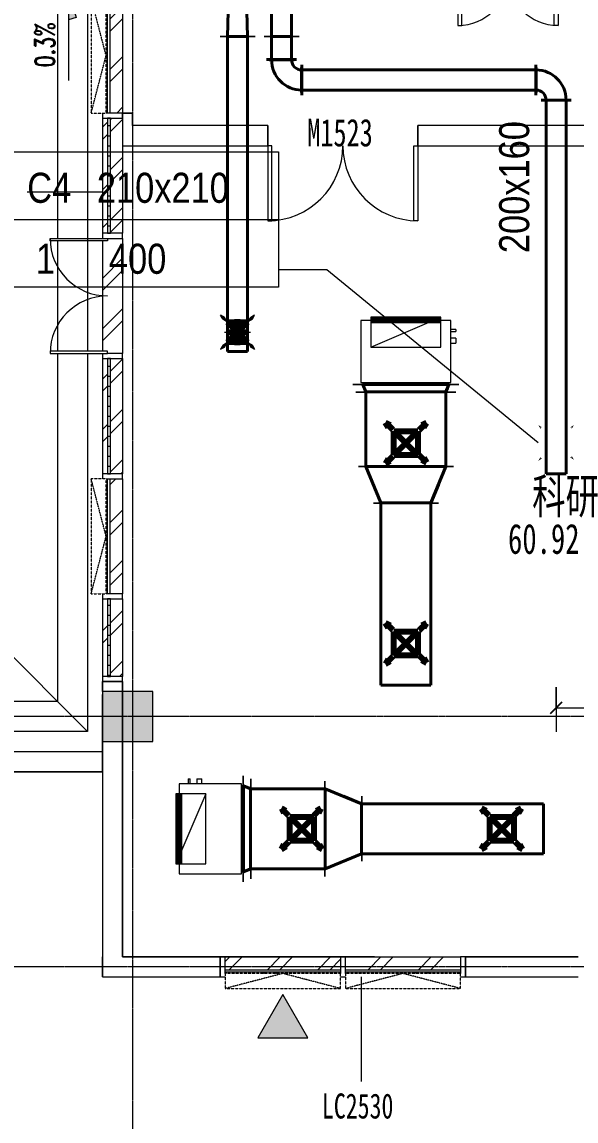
# Model space of a CAD drawing. Header units: millimetres. Extents: x 147592 to 200188, y -27981 to 8299.
# Drawn here: x 164194 to 169729, y -21438 to -10465 of the extents above; entities that cross this region are included whole.
import ezdxf

# ---------------------------------------------------------------- set-up
doc = ezdxf.new("R2010")
doc.units = ezdxf.units.MM
doc.linetypes.add('TJ Dash', pattern=[1.6, 1, -0.6])
doc.linetypes.add('轴网线', pattern=[22.24, 12.7, -3.18, 3.18, -3.18])
for name, color, linetype, lineweight in [('0-1', 7, 'Continuous', 5), ('A-ANNO-DIMS', 7, 'Continuous', 5), ('A-ANNO-DIMS-100', 7, 'Continuous', 5), ('M-HVAC-CDFF-IDEN', 7, 'Continuous', 5)]:
    doc.layers.add(name, color=color, linetype=linetype, lineweight=lineweight)
for name, color, linetype, lineweight, true_color in [('0-2', 7, 'Continuous', 5, 0x515151), ('A-ANNO-NOTE-1', 7, 'Continuous', 5, 0x515151), ('A-ANNO-NOTE-2', 7, 'Continuous', 5, 0x5151ff), ('A-ANNO-NOTE-3', 7, 'Continuous', 5, 0x888888), ('A-AREA-IDEN-1', 7, 'Continuous', 5, 0x515151), ('A-DETL-1', 7, 'Continuous', 5, 0x5151ff), ('A-DETL-2', 7, 'Continuous', 5, 0x515151), ('A-DETL-GENF-1', 7, 'Continuous', 5, 0xa8a8a8), ('A-DETL-GENF-2', 7, 'Continuous', 5, 0x515151), ('A-DETL-GENF-6', 3, 'Continuous', 80, 0x00ff00), ('A-DETL-GENF-8', 6, 'Continuous', 80, 0xff00ff), ('A-DETL-GENF-9', 6, 'Continuous', 5, 0xff00ff), ('A-DETL-WIDE-1', 4, 'Continuous', 80, 0x00ffff), ('A-DETL-WIDE-4', 6, 'Continuous', 80, 0xff00ff), ('A-DETL-WIDE-5', 150, 'Continuous', 80, 0x007fff), ('A-DOOR-1', 7, 'Continuous', 5, 0x515151), ('A-DOOR-2', 7, 'Continuous', 5, 0x5151be), ('A-DOOR-IDEN-1', 7, 'Continuous', 5, 0x515151), ('A-FLOR-1', 7, 'Continuous', 5, 0x7f7f7f), ('A-GENM-1', 7, 'Continuous', 5, 0xff8888), ('A-GLAZ-1', 7, 'Continuous', 5, 0x515151), ('A-GLAZ-2', 7, 'TJ Dash', 5, 0x515151), ('A-GLAZ-CURT-1', 7, 'Continuous', 5, 0x515151), ('A-GLAZ-CWMG-1', 7, 'Continuous', 5, 0x515151), ('A-GLAZ-CWMG-2', 7, 'Continuous', 5, 0x8b8b8b), ('A-WALL-1', 7, 'Continuous', 5, 0x515151), ('A-WALL-IDEN-1', 7, 'Continuous', 5, 0x5151ff), ('A-WALL-IDEN-2', 7, 'Continuous', 5, 0x515151), ('M-EQPM-1', 4, 'Continuous', 5, 0x00ffff), ('M-EQPM-2', 4, 'Continuous', 80, 0x00ffff), ('M-HVAC-CDFF-1', 3, 'Continuous', 13, 0x00ff00), ('M-HVAC-CDFF-4', 6, 'Continuous', 80, 0xff00ff), ('M-HVAC-CDFF-5', 6, 'Continuous', 5, 0xff00ff), ('M-HVAC-CDFF-6', 150, 'Continuous', 80, 0x007fff), ('M-HVAC-CDFF-IDEN-1', 3, 'Continuous', 5, 0x00ff00), ('M-HVAC-DUCT-12', 150, 'Continuous', 80, 0x007fff), ('M-HVAC-DUCT-13', 150, 'Continuous', 5, 0x007fff), ('M-HVAC-DUCT-4', 3, 'Continuous', 40, 0x00ff00), ('M-HVAC-DUCT-5', 3, 'Continuous', 5, 0x00ff00), ('M-HVAC-DUCT-7', 6, 'Continuous', 40, 0xff00ff), ('M-HVAC-DUCT-8', 6, 'Continuous', 5, 0xff00ff), ('M-HVAC-DUCT-9', 150, 'Continuous', 40, 0x007fff), ('M-HVAC-DUCT-ANNO-2', 6, 'Continuous', 5, 0xff00ff), ('M-HVAC-DUCT-IDEN-1', 3, 'Continuous', 5, 0x00ff00), ('S-GRID-1', 7, '轴网线', 5, 0x5151ff)]:
    doc.layers.add(name, color=color, linetype=linetype, lineweight=lineweight, true_color=true_color)
doc.styles.add('Arial', font='arial.ttf', dxfattribs={"width": 0.7, "height": 250})
doc.styles.add('RomanD_1', font='romand__.ttf', dxfattribs={"width": 0.7, "height": 200})
doc.styles.add('TJ_FangSong_Narrow_1', font='', dxfattribs={"height": 300})
doc.styles.add('仿宋_3', font='', dxfattribs={"width": 0.7, "height": 275})
doc.styles.add('仿宋_4', font='', dxfattribs={"width": 0.7, "height": 250})
doc.styles.add('黑体_1', font='', dxfattribs={"width": 0.7, "height": 300})
doc.styles.add('黑体_2', font='', dxfattribs={"width": 0.7, "height": 350})
doc.styles.get('TJ_FangSong_Narrow_1').set_extended_font_data('TJ_FangSong_Narrow')
doc.styles.get('仿宋_3').set_extended_font_data('FangSong')
doc.styles.get('仿宋_4').set_extended_font_data('FangSong')
doc.styles.get('黑体_1').set_extended_font_data('SimHei')
doc.styles.get('黑体_2').set_extended_font_data('SimHei')
doc.dimstyles.new('对角线-1_2_250_近', dxfattribs={"dimscale": 304.8, "dimtxt": 255.06485, "dimasz": 0.393701, "dimexe": 0.787402, "dimexo": 0.328084, "dimgap": 0, "dimtad": 1, "dimdec": 0, "dimzin": 0, "dimdsep": 46, "dimtxsty": 'Arial', "dimblk1": 'OBLIQUE', "dimblk2": 'OBLIQUE', "dimsah": 1, "dimcen": 0.09, "dimazin": 0, "dimtfac": 1, "dimtdec": 4, "dimtix": 1, "dimtmove": 0, "dimatfit": 3, "dimfxl": 1, "dimtvp": 1, "dimtolj": 1, "dimtzin": 0, "dimarcsym": 2})
pattern_1 = [(45, (0, 0), (-251.4472, 251.4472), []), (45, (0, 381), (-251.4472, 251.4472), [])]

# ---------------------------------------------------------------- blocks, each defined once
blk = doc.blocks.new('TJ双扇平开门 - M1523-1543865-10-004 四层空调通风平面图')
at = {"layer": 'A-DOOR-1'}
for p, q in [((-750, 100), (-750, 850)), ((-750, 850), (-710, 850)), ((-710, 850), (-710, 100)), ((750, 850), (710, 850)), ((710, 850), (710, 100)), ((750, 100), (750, 850)), ((-710, 100), (-750, 100)), ((710, 100), (750, 100))]:
    blk.add_line(p, q, dxfattribs=at)
at = {"layer": 'A-DOOR-2'}
for centre, start, end in [((-750, 100), 0, 90), ((750, 100), 90, 180)]:
    blk.add_arc(centre, 750, start, end, dxfattribs=at)
blk = doc.blocks.new('系统嵌板 - TJ玻璃_30-3154765-10-004 四层空调通风平面图')
at = {"layer": 'A-GLAZ-CURT-1'}
h = blk.add_hatch(dxfattribs=at)
h.set_pattern_fill('FP_24', color=256, style=0, pattern_type=2)
h.set_pattern_definition([(270, (16612.5, 165000.01), (100, 6e-15), [])])
h.paths.add_polyline_path([(-387.5, -80), (387.5, -80), (387.5, -50), (-387.5, -50)], flags=0)
for p, q in [((387.5, -50), (-387.5, -50)), ((-387.5, -50), (-387.5, -80)), ((-387.5, -80), (387.5, -80)), ((387.5, -80), (387.5, -50))]:
    blk.add_line(p, q, dxfattribs=at)
blk = doc.blocks.new('系统嵌板 - TJ玻璃_30-V24-10-004 四层空调通风平面图')
at = {"layer": 'A-GLAZ-CURT-1'}
h = blk.add_hatch(dxfattribs=at)
h.set_pattern_fill('FP_25', color=256, style=0, pattern_type=2)
h.set_pattern_definition([(270, (14400, 165000.01), (100, 6e-15), [])])
h.paths.add_polyline_path([(-575, -80), (575, -80), (575, -50), (-575, -50)], flags=0)
for p, q in [((575, -50), (-575, -50)), ((-575, -50), (-575, -80)), ((-575, -80), (575, -80)), ((575, -80), (575, -50))]:
    blk.add_line(p, q, dxfattribs=at)
blk = doc.blocks.new('门嵌板_平开有框双扇 - 无横档-2126481-10-004 四层空调通风平面图')
at = {"layer": 'A-DOOR-1'}
for p, q in [((-550, 525), (-575, 525)), ((-575, 525), (-575, -50)), ((-550, -50), (-550, 525)), ((550, -50), (550, 525)), ((550, 525), (575, 525)), ((575, 525), (575, -50)), ((-575, -50), (-550, -50)), ((575, -50), (550, -50))]:
    blk.add_line(p, q, dxfattribs=at)
for centre, start, end in [((-575, -50), 0, 89.9995), ((575, -50), 90.0005, 180)]:
    blk.add_arc(centre, 575, start, end, dxfattribs=at)
blk = doc.blocks.new('系统嵌板 - TJ玻璃_30-V25-10-004 四层空调通风平面图')
at = {"layer": 'A-GLAZ-CURT-1'}
h = blk.add_hatch(dxfattribs=at)
h.set_pattern_fill('FP_26', color=256, style=0, pattern_type=2)
h.set_pattern_definition([(270, (12000, 165000.01), (100, 6e-15), [])])
h.paths.add_polyline_path([(-575, -80), (575, -80), (575, -50), (-575, -50)], flags=0)
for p, q in [((575, -50), (-575, -50)), ((-575, -50), (-575, -80)), ((-575, -80), (575, -80)), ((575, -80), (575, -50))]:
    blk.add_line(p, q, dxfattribs=at)
blk = doc.blocks.new('矩形竖梃 - 50_200mm 长方形-1276795-10-004 四层空调通风平面图')
at = {"layer": 'A-GLAZ-CWMG-2'}
h = blk.add_hatch(dxfattribs=at)
h.set_pattern_fill('FP_23', color=256, style=0, pattern_type=2)
h.set_pattern_definition(pattern_1)
h.paths.add_polyline_path([(165050, -17000), (165050, -16225), (165000, -16225), (165000, -17000)], flags=0)
h.paths.add_polyline_path([(165200, -17000), (165200, -16225), (165080, -16225), (165080, -17000)], flags=0)
at = {"layer": 'A-GLAZ-CWMG-1'}
for p, q in [((165000, -16225), (165000, -17000)), ((165200, -16225), (165200, -17000))]:
    blk.add_line(p, q, dxfattribs=at)
blk = doc.blocks.new('矩形竖梃 - 50_200mm 长方形-V26-10-004 四层空调通风平面图')
at = {"layer": 'A-GLAZ-CWMG-2'}
h = blk.add_hatch(dxfattribs=at)
h.set_pattern_fill('FP_23', color=256, style=0, pattern_type=2)
h.set_pattern_definition(pattern_1)
h.paths.add_polyline_path([(165050, -14975), (165050, -13825), (165000, -13825), (165000, -14975)], flags=0)
h.paths.add_polyline_path([(165200, -14975), (165200, -13825), (165080, -13825), (165080, -14975)], flags=0)
at = {"layer": 'A-GLAZ-CWMG-1'}
for p, q in [((165000, -13825), (165000, -14975)), ((165200, -13825), (165200, -14975))]:
    blk.add_line(p, q, dxfattribs=at)
blk = doc.blocks.new('矩形竖梃 - 50_200mm 长方形-V27-10-004 四层空调通风平面图')
at = {"layer": 'A-GLAZ-CWMG-2'}
h = blk.add_hatch(dxfattribs=at)
h.set_pattern_fill('FP_23', color=256, style=0, pattern_type=2)
h.set_pattern_definition(pattern_1)
h.paths.add_polyline_path([(165200, -13775), (165200, -12625), (165050, -12625), (165050, -12650), (165000, -12650), (165000, -13750), (165050, -13750), (165050, -13775)], flags=0)
at = {"layer": 'A-GLAZ-CWMG-1'}
for p, q in [((165000, -12650), (165000, -13750)), ((165200, -12625), (165200, -13775))]:
    blk.add_line(p, q, dxfattribs=at)
blk = doc.blocks.new('矩形竖梃 - 50_200mm 长方形-V28-10-004 四层空调通风平面图')
at = {"layer": 'A-GLAZ-CWMG-2'}
h = blk.add_hatch(dxfattribs=at)
h.set_pattern_fill('FP_23', color=256, style=0, pattern_type=2)
h.set_pattern_definition(pattern_1)
h.paths.add_polyline_path([(165000, -12575), (165050, -12575), (165050, -11425), (165000, -11425), (165000, -11700)], flags=0)
h.paths.add_polyline_path([(165200, -12575), (165200, -11425), (165080, -11425), (165080, -12575)], flags=0)
at = {"layer": 'A-GLAZ-CWMG-1'}
for p, q in [((165000, -11425), (165000, -12575)), ((165200, -11425), (165200, -11700)), ((165200, -11700), (165200, -12575))]:
    blk.add_line(p, q, dxfattribs=at)
blk = doc.blocks.new('矩形竖梃 - 50_200mm 长方形-1366952-10-004 四层空调通风平面图')
at = {"layer": 'A-GLAZ-CWMG-1'}
for p, q in [((0, 200), (-50, 200)), ((-50, 200), (-50, 0)), ((0, 0), (0, 200)), ((-50, 0), (0, 0))]:
    blk.add_line(p, q, dxfattribs=at)
blk = doc.blocks.new('窗嵌板_50-70系列上悬铝窗-zx - 50 系列-2680890-10-004 四层空调通风平面图')
at = {"layer": 'A-GLAZ-1'}
for p, q in [((-575, -72), (-575, -47)), ((-575, -47), (575, -47)), ((575, -72), (-575, -72)), ((575, -47), (575, -72))]:
    blk.add_line(p, q, dxfattribs=at)
at = {"layer": 'A-GLAZ-2'}
for p, q in [((575, 115), (-575, 115)), ((-575, 115), (-575, -35)), ((-575, 115), (0, -35)), ((0, -35), (575, 115)), ((575, -35), (575, 115)), ((-575, -35), (575, -35))]:
    blk.add_line(p, q, dxfattribs=at)
blk = doc.blocks.new('矩形竖梃 - 50_200mm 长方形-1276679-10-004 四层空调通风平面图')
at = {"layer": 'A-GLAZ-CWMG-2'}
h = blk.add_hatch(dxfattribs=at)
h.set_pattern_fill('FP_23', color=256, style=0, pattern_type=2)
h.set_pattern_definition(pattern_1)
h.paths.add_polyline_path([(165048, -16175), (165048, -15025), (165035, -15025), (165035, -16175)], flags=0)
h.paths.add_polyline_path([(165200, -16175), (165200, -15025), (165073, -15025), (165073, -16175)], flags=0)
at = {"layer": 'A-GLAZ-CWMG-1'}
blk.add_line((165200, -15025), (165200, -16175), dxfattribs=at)
blk = doc.blocks.new('矩形竖梃 - 50_200mm 长方形-V33-10-004 四层空调通风平面图')
at = {"layer": 'A-GLAZ-CWMG-2'}
h = blk.add_hatch(dxfattribs=at)
h.set_pattern_fill('FP_23', color=256, style=0, pattern_type=2)
h.set_pattern_definition(pattern_1)
h.paths.add_polyline_path([(165035, -11375), (165048, -11375), (165048, -10225), (165035, -10225), (165035, -10626)], flags=0)
h.paths.add_polyline_path([(165073, -11375), (165200, -11375), (165200, -10225), (165073, -10225), (165073, -10626)], flags=0)
at = {"layer": 'A-GLAZ-CWMG-1'}
blk.add_line((165200, -10225), (165200, -11375), dxfattribs=at)
blk = doc.blocks.new('矩形竖梃 - 50_200mm 长方形-1366838-10-004 四层空调通风平面图')
at = {"layer": 'A-GLAZ-CWMG-1'}
for p, q in [((-25, 200), (25, 200)), ((-25, 0), (-25, 200)), ((25, 200), (25, 72.5)), ((25, 0), (-25, 0)), ((25, 47.5), (25, 35))]:
    blk.add_line(p, q, dxfattribs=at)
blk = doc.blocks.new('矩形竖梃 - 50_200mm 长方形-V34-10-004 四层空调通风平面图')
at = {"layer": 'A-GLAZ-CWMG-1'}
for p, q in [((-25, 200), (25, 200)), ((-25, 72.5), (-25, 200)), ((25, 200), (25, 0)), ((-25, 35), (-25, 47.5)), ((25, 0), (-25, 0))]:
    blk.add_line(p, q, dxfattribs=at)
blk = doc.blocks.new('矩形竖梃 - 50_200mm 长方形-1366905-10-004 四层空调通风平面图')
at = {"layer": 'A-GLAZ-CWMG-1'}
for p, q in [((-25, 200), (25, 200)), ((-25, 0), (-25, 200)), ((25, 200), (25, 50)), ((25, 0), (-25, 0))]:
    blk.add_line(p, q, dxfattribs=at)
blk = doc.blocks.new('矩形竖梃 - 50_200mm 长方形-V35-10-004 四层空调通风平面图')
at = {"layer": 'A-GLAZ-CWMG-1'}
for p, q in [((-25, 200), (25, 200)), ((-25, 50), (-25, 200)), ((25, 200), (25, 0)), ((25, 0), (-25, 0))]:
    blk.add_line(p, q, dxfattribs=at)
blk = doc.blocks.new('TJ双扇平开门 - FMA1023-2632723-10-004 四层空调通风平面图')
at = {"layer": 'A-DOOR-1'}
for p, q in [((-500, 100), (-500, 600)), ((-500, 600), (-460, 600)), ((-460, 600), (-460, 100)), ((500, 600), (460, 600)), ((460, 600), (460, 100)), ((500, 100), (500, 600)), ((-460, 100), (-500, 100)), ((460, 100), (500, 100))]:
    blk.add_line(p, q, dxfattribs=at)
at = {"layer": 'A-DOOR-2'}
for centre, start, end in [((-500, 100), 0, 90), ((500, 100), 90, 180)]:
    blk.add_arc(centre, 500, start, end, dxfattribs=at)
blk = doc.blocks.new('窗嵌板_50-70系列上悬铝窗-zx - 50 系列-3132378-10-004 四层空调通风平面图')
at = {"layer": 'A-GLAZ-1'}
for p, q in [((-575, -72), (-575, -47)), ((-575, -47), (575, -47)), ((575, -72), (-575, -72)), ((575, -47), (575, -72))]:
    blk.add_line(p, q, dxfattribs=at)
at = {"layer": 'A-GLAZ-2'}
for p, q in [((575, 115), (-575, 115)), ((-575, 115), (-575, -35)), ((-575, 115), (0, -35)), ((0, -35), (575, 115)), ((575, -35), (575, 115)), ((-575, -35), (575, -35))]:
    blk.add_line(p, q, dxfattribs=at)
blk = doc.blocks.new('矩形竖梃 - 50_200mm 长方形-1316923-10-004 四层空调通风平面图')
at = {"layer": 'A-GLAZ-CWMG-1'}
for p, q in [((-50, 200), (0, 200)), ((-50, 72), (-50, 200)), ((0, 200), (0, 0)), ((-50, 35), (-50, 47)), ((0, 0), (-50, 0))]:
    blk.add_line(p, q, dxfattribs=at)
blk = doc.blocks.new('矩形竖梃 - 50_200mm 长方形-3132389-10-004 四层空调通风平面图')
at = {"layer": 'A-GLAZ-CWMG-1'}
for p, q in [((-25, 200), (25, 200)), ((-25, 72.5), (-25, 200)), ((25, 200), (25, 72.5)), ((-25, 35), (-25, 47.5)), ((25, 0), (-25, 0)), ((25, 47.5), (25, 35))]:
    blk.add_line(p, q, dxfattribs=at)
blk = doc.blocks.new('矩形竖梃 - 50_200mm 长方形-V74-10-004 四层空调通风平面图')
at = {"layer": 'A-GLAZ-CWMG-1'}
for p, q in [((-25, 200), (25, 200)), ((-25, 72.5), (-25, 200)), ((25, 200), (25, 0)), ((-25, 35), (-25, 47.5)), ((25, 0), (-25, 0))]:
    blk.add_line(p, q, dxfattribs=at)
blk = doc.blocks.new('矩形竖梃 - 50_200mm 长方形-3132396-10-004 四层空调通风平面图')
at = {"layer": 'A-GLAZ-CWMG-1'}
for p, q in [((0, 200), (-50, 200)), ((-50, 200), (-50, 72.5)), ((0, 0), (0, 200)), ((-50, 47.5), (-50, 35)), ((-50, 0), (0, 0))]:
    blk.add_line(p, q, dxfattribs=at)
blk = doc.blocks.new('矩形竖梃 - 50_200mm 长方形-V75-10-004 四层空调通风平面图')
at = {"layer": 'A-GLAZ-CWMG-2'}
h = blk.add_hatch(dxfattribs=at)
h.set_pattern_fill('FP_28', color=256, style=0, pattern_type=2)
h.set_pattern_definition(pattern_1)
h.paths.add_polyline_path([(167375, -19965), (167375, -19952), (166225, -19952), (166225, -19965)], flags=0)
h.paths.add_polyline_path([(167375, -19927), (167375, -19800), (166225, -19800), (166225, -19927)], flags=0)
at = {"layer": 'A-GLAZ-CWMG-1'}
blk.add_line((166225, -19800), (167375, -19800), dxfattribs=at)
blk = doc.blocks.new('矩形竖梃 - 50_200mm 长方形-V76-10-004 四层空调通风平面图')
at = {"layer": 'A-GLAZ-CWMG-2'}
h = blk.add_hatch(dxfattribs=at)
h.set_pattern_fill('FP_28', color=256, style=0, pattern_type=2)
h.set_pattern_definition(pattern_1)
h.paths.add_polyline_path([(168575, -19965), (168575, -19952), (167425, -19952), (167425, -19965), (167717, -19965)], flags=0)
h.paths.add_polyline_path([(168575, -19927), (168575, -19800), (167425, -19800), (167425, -19927), (167717, -19927)], flags=0)
at = {"layer": 'A-GLAZ-CWMG-1'}
blk.add_line((167425, -19800), (168575, -19800), dxfattribs=at)
blk = doc.blocks.new('标记_消防救援窗_平立面联动 - 标记_消防救援窗_平立面联动-1856936-10-004 四层空调通风平面图')
at = {"layer": 'A-GENM-1'}
blk.add_hatch(color=256, dxfattribs=at).paths.add_polyline_path([(250, -933), (0, -500), (-250, -933)], flags=0)
at = {"layer": 'A-DETL-GENF-2'}
for p, q in [((0, -500), (-250, -933)), ((250, -933), (0, -500)), ((-250, -933), (250, -933))]:
    blk.add_line(p, q, dxfattribs=at)
blk = doc.blocks.new('TJ符号_排水箭头_小 - 排水箭头 小-2094220-10-004 四层空调通风平面图')
at = {"layer": 'A-ANNO-NOTE-3'}
blk.add_hatch(color=256, dxfattribs=at).paths.add_polyline_path([(2.73, 0.78), (2.95, 0), (0, 0)], flags=0)
at = {"layer": 'A-ANNO-NOTE-2'}
for p, q in [((0, 0), (2.73, 0.78)), ((2.73, 0.78), (2.95, 0)), ((0, 0), (9, 0))]:
    blk.add_line(p, q, dxfattribs=at)
blk = doc.blocks.new('YXQH_AR_B9-20_rvt-1-10-004 四层空调通风平面图')
at = {"layer": 'A-DETL-GENF-1'}
h = blk.add_hatch(dxfattribs=at)
h.set_pattern_fill('FP_65', color=256, style=0, pattern_type=2)
h.set_pattern_definition([(7.754, (-466.58, -204.02), (12.15805, 332.8942), [3.353, -1548.768]), (7.754, (776.34, 218.05), (12.15805, 332.8942), [3.353, -1548.768]), (9.74, (363.8, 116.2), (0.0001, 1266.291), [3.353, -588.363]), (9.74, (339.6, 204.2), (0.0001, 1266.291), [3.353, -588.363]), (68.882, (225.66, -61.6), (-140.1373, 1041.8589), [3.353, -1089.337]), (68.882, (129, -106.5), (-140.1373, 1041.8589), [3.353, -1089.337]), (56.297, (-51.2, 131.2), (-734.4827, 622.86), [3.353, -470.742]), (56.297, (137.8, 331.9), (-734.4827, 622.86), [3.353, -470.742]), (137.416, (187.59, 94.08), (-3935.054568, 3543.459496), [73.913, -9804.313]), (8.512, (90.05, 79.41), (3117.572636, 564.982686), [98.632, -5356.38]), (236.294, (133.21, 144.14), (-4467.173774, -6768.804336), [77.802, -13192.636]), (128.267, (122.16, 220.01), (-6131.736673, 7665.37486), [53.462, -17810.517]), (9.74, (48.62, 207.58), (3069.14795, 643.06413), [74.582, -10350.37]), (233.414, (89.018, 261.96), (-20834.0959632, -28103.0884394), [67.74, -56173.655]), (67.8, (40.48, -52.28), (439.74679, 1441.63531), [50.851, -3807.912]), (307.846, (0, 0), (856.01581, -814.9391), [66.124, -2950.443]), (45, (0, 0), (-176.7767, 176.7767), []), (355, (0, 0), (578.509, 689.44), [60, -660]), (7.754, (0, 0), (12.15805, 332.8942), [3.353, -1548.768]), (7.754, (517.27, 396.9), (12.15805, 332.8942), [3.353, -1548.768]), (7.754, (1048.8, 804.78), (12.15805, 332.8942), [3.353, -1548.768]), (9.74, (-323, 0), (0.0001, 1266.291), [3.353, -588.363]), (9.74, (-83.4, -219.6), (0.0001, 1266.291), [3.353, -588.363]), (9.74, (298.5, -569.5), (0.0001, 1266.291), [3.353, -588.363]), (68.882, (645.7, -553.4), (-140.1373, 1041.8589), [3.353, -1089.337]), (68.882, (-12.15, -134.3), (-140.1373, 1041.8589), [3.353, -1089.337]), (68.882, (-223, 0), (-140.1373, 1041.8589), [3.353, -1089.337]), (56.297, (0, 0), (-734.4827, 622.86), [3.353, -470.742]), (56.297, (378.7, 49.9), (-734.4827, 622.86), [3.353, -470.742]), (56.297, (1010.3, 133), (-734.4827, 622.86), [3.353, -470.742])])
h.paths.add_polyline_path([(182900, -17650), (182950, -17650), (182950, -17150), (182450, -17150), (182450, -17650), (182750, -17650)], flags=0)
h.paths.add_polyline_path([(165043.6, -17650), (165500, -17650), (165500, -17150), (165000, -17150), (165000, -17650)], flags=0)
h.paths.add_polyline_path([(174100, -17650), (174275, -17650), (174275, -17150), (173750, -17150), (173750, -17650), (173900, -17650)], flags=0)
h.paths.add_polyline_path([(170750, -9250), (171250, -9250), (171250, -8750), (170750, -8750), (170750, -8950)], flags=0)
h.paths.add_polyline_path([(176334.7, -9050), (176800, -9050), (176800, -8500), (176300, -8500), (176300, -9050)], flags=0)
h.paths.add_polyline_path([(165000, -9000), (165500, -9000), (165500, -8500), (165000, -8500), (165000, -8753.4)], flags=0)
h.paths.add_polyline_path([(182500, -8950), (183000, -8950), (183000, -8450), (182500, -8450)], flags=0)
h.paths.add_polyline_path([(182750, -7000), (182950, -7000), (182950, -6500), (182550, -6500), (182550, -7000)], flags=0)
h.paths.add_polyline_path([(176200, -350), (176800, -350), (176800, 250), (176200, 250), (176200, -328.3)], flags=0)
h.paths.add_polyline_path([(165030.4, -250), (165500, -250), (165500, 250), (165000, 250), (165000, -250)], flags=0)
at = {"layer": 'A-DETL-1'}
for p, q in [((165200, -17150), (165000, -17150)), ((165000, -17150), (165000, -17650)), ((165500, -17150), (165200, -17150)), ((165500, -17650), (165500, -17150)), ((165000, -17650), (165200, -17650)), ((165200, -17650), (165500, -17650))]:
    blk.add_line(p, q, dxfattribs=at)
at = {"layer": 'A-DETL-2'}
for p, q in [((164850, 0), (164850, -12625)), ((164550, -300), (164550, -12625)), ((164550, -12650), (164550, -13750)), ((164850, -12650), (164850, -13750)), ((164850, -17550), (160876.3, -13576.2)), ((164550, -13775), (164550, -17250)), ((164850, -13775), (164850, -17550)), ((164550, -17250), (157202.5, -17250)), ((164850, -17550), (156902.5, -17550))]:
    blk.add_line(p, q, dxfattribs=at)
at = {"layer": 'A-FLOR-1'}
for p, q in [((165200, -11375), (165200, -11425)), ((165000, -17150), (165000, -17050)), ((165200, -17050), (165200, -19800)), ((165000, -17650), (165000, -17178.4)), ((165000, -17750), (165000, -17650)), ((156250, -17750), (165000, -17750)), ((165200, -19800), (166175, -19800)), ((166175, -19800), (166225, -19800)), ((166225, -19800), (167717.1, -19800)), ((168625, -19800), (169750, -19800))]:
    blk.add_line(p, q, dxfattribs=at)
at = {"layer": 'A-WALL-1'}
for p, q in [((165300, -11375), (165200, -11375)), ((165200, -11375), (165200, -11500)), ((165200, -11375), (165300, -11375)), ((165200, -11375), (165200, -11425)), ((165300, -11500), (165300, -11375)), ((165300, -11500), (165300, -11375)), ((165200, -11500), (165200, -11700)), ((166650, -11500), (165300, -11500)), ((166650, -11500), (165300, -11500)), ((166650, -11700), (166650, -11500)), ((166650, -11500), (166650, -11700)), ((176250, -11500), (168150, -11500)), ((168150, -11500), (168150, -11700)), ((176250, -11500), (168150, -11500)), ((168150, -11700), (168150, -11500)), ((165200, -11700), (166650, -11700)), ((165200, -11700), (166650, -11700)), ((168150, -11700), (173900, -11700)), ((168150, -11700), (173900, -11700)), ((165200, -17050), (165000, -17050)), ((165000, -17050), (165000, -19800)), ((165000, -17050), (165200, -17050)), ((165000, -17050), (165000, -17750)), ((165200, -19800), (165200, -17050)), ((165200, -19800), (165200, -17050)), ((156250, -17750), (165000, -17750)), ((165000, -17750), (165000, -17950)), ((165000, -17750), (165000, -17950)), ((165000, -17950), (165000, -17750)), ((165000, -17750), (165000, -17950)), ((156050, -17950), (165000, -17950)), ((165000, -17950), (156050, -17950)), ((165000, -17950), (165000, -19800)), ((165000, -19800), (165000, -20000)), ((165000, -20000), (165000, -19800)), ((166175, -19800), (165200, -19800)), ((166175, -19800), (165200, -19800)), ((166175, -20000), (166175, -19800)), ((166175, -20000), (166175, -19800)), ((166225, -19800), (166175, -19800)), ((167717.1, -19800), (166225, -19800)), ((169750, -19800), (168625, -19800)), ((168625, -19800), (168625, -20000)), ((168625, -19800), (168625, -20000)), ((169750, -19800), (168625, -19800)), ((165000, -20000), (166175, -20000)), ((165000, -20000), (166175, -20000)), ((168625, -20000), (169750, -20000)), ((168625, -20000), (169750, -20000))]:
    blk.add_line(p, q, dxfattribs=at)
at = {"layer": 'A-WALL-IDEN-1'}
for p, q in [((165000, -12164.8), (164246.5, -12164.8)), ((167581.9, -20000), (167581.9, -21042.6))]:
    blk.add_line(p, q, dxfattribs=at)
at = {"layer": 'S-GRID-1'}
for p, q in [((165300, 7499.5), (165300, -27181.2)), ((199000.7, -17400), (148525.8, -17400)), ((199000.7, -19900), (148525.8, -19900))]:
    blk.add_line(p, q, dxfattribs=at)
at = {"layer": '0-2'}
for name, p, rotation in [('TJ双扇平开门 - FMA1023-2632723-10-004 四层空调通风平面图', (169050, -9900), 180), ('窗嵌板_50-70系列上悬铝窗-zx - 50 系列-2680890-10-004 四层空调通风平面图', (165000, -10800), 90), ('系统嵌板 - TJ玻璃_30-V25-10-004 四层空调通风平面图', (165000, -12000), 90), ('TJ双扇平开门 - M1523-1543865-10-004 四层空调通风平面图', (167400, -11600), 180), ('门嵌板_平开有框双扇 - 无横档-2126481-10-004 四层空调通风平面图', (165000, -13200), 90), ('系统嵌板 - TJ玻璃_30-V24-10-004 四层空调通风平面图', (165000, -14400), 90), ('窗嵌板_50-70系列上悬铝窗-zx - 50 系列-2680890-10-004 四层空调通风平面图', (165000, -15600), 90), ('系统嵌板 - TJ玻璃_30-3154765-10-004 四层空调通风平面图', (165000, -16612.5), 90), ('矩形竖梃 - 50_200mm 长方形-1366952-10-004 四层空调通风平面图', (165000, -17050), 270), ('窗嵌板_50-70系列上悬铝窗-zx - 50 系列-3132378-10-004 四层空调通风平面图', (166800, -20000), 180), ('窗嵌板_50-70系列上悬铝窗-zx - 50 系列-3132378-10-004 四层空调通风平面图', (168000, -20000), 180)]:
    blk.add_blockref(name, p, dxfattribs=dict(at, rotation=rotation))
at = {"layer": '0-2', "xscale": 100, "yscale": 100, "zscale": 100, "rotation": 270.0000000000007}
blk.add_blockref('TJ符号_排水箭头_小 - 排水箭头 小-2094220-10-004 四层空调通风平面图', (164659.1, -10148.3), dxfattribs=at)
at = {"layer": '0-2'}
for name, p in [('矩形竖梃 - 50_200mm 长方形-V33-10-004 四层空调通风平面图', (0, 0)), ('矩形竖梃 - 50_200mm 长方形-V28-10-004 四层空调通风平面图', (0, 0)), ('矩形竖梃 - 50_200mm 长方形-V27-10-004 四层空调通风平面图', (0, 0)), ('矩形竖梃 - 50_200mm 长方形-V26-10-004 四层空调通风平面图', (0, 0)), ('矩形竖梃 - 50_200mm 长方形-1276679-10-004 四层空调通风平面图', (0, 0)), ('矩形竖梃 - 50_200mm 长方形-1276795-10-004 四层空调通风平面图', (0, 0)), ('矩形竖梃 - 50_200mm 长方形-V75-10-004 四层空调通风平面图', (0, 0)), ('矩形竖梃 - 50_200mm 长方形-V76-10-004 四层空调通风平面图', (0, 0)), ('矩形竖梃 - 50_200mm 长方形-3132396-10-004 四层空调通风平面图', (168625, -20000)), ('标记_消防救援窗_平立面联动 - 标记_消防救援窗_平立面联动-1856936-10-004 四层空调通风平面图', (166800, -19675))]:
    blk.add_blockref(name, p, dxfattribs=at)
at = {"layer": '0-2', "extrusion": (0, 0, -1), "rotation": 90}
for name, p in [('矩形竖梃 - 50_200mm 长方形-1366838-10-004 四层空调通风平面图', (-165000, -11400)), ('矩形竖梃 - 50_200mm 长方形-V35-10-004 四层空调通风平面图', (-165000, -12600)), ('矩形竖梃 - 50_200mm 长方形-1366905-10-004 四层空调通风平面图', (-165000, -13800)), ('矩形竖梃 - 50_200mm 长方形-V34-10-004 四层空调通风平面图', (-165000, -15000)), ('矩形竖梃 - 50_200mm 长方形-1366838-10-004 四层空调通风平面图', (-165000, -16200))]:
    blk.add_blockref(name, p, dxfattribs=at)
at = {"layer": '0-2', "extrusion": (0, 0, -1)}
for name, p in [('矩形竖梃 - 50_200mm 长方形-1316923-10-004 四层空调通风平面图', (-166175, -20000)), ('矩形竖梃 - 50_200mm 长方形-V74-10-004 四层空调通风平面图', (-166200, -20000)), ('矩形竖梃 - 50_200mm 长方形-3132389-10-004 四层空调通风平面图', (-167400, -20000))]:
    blk.add_blockref(name, p, dxfattribs=at)
at = {"layer": 'A-ANNO-NOTE-1', "insert": (164323.4, -10917.9), "char_height": 200, "width": 611.688, "attachment_point": 1, "rotation": 90, "style": 'RomanD_1'}
blk.add_mtext('0.3%', dxfattribs=at)
at = {"layer": 'A-AREA-IDEN-1', "attachment_point": 1}
for s, insert, char_height, width, style in [('科研', (169290.9, -15023.3), 350, 875.443, '黑体_2'), ('60.92 m', (169050.1, -15475.1), 300, 1335.611, '黑体_1')]:
    blk.add_mtext(s, dxfattribs=dict(at, insert=insert, char_height=char_height, width=width, style=style))
at = {"layer": 'A-DOOR-IDEN-1', "insert": (167044.1, -11431.8), "char_height": 275, "width": 869.831, "attachment_point": 1, "style": '仿宋_3'}
blk.add_mtext('M1523', dxfattribs=at)
at = {"layer": 'A-WALL-IDEN-2', "insert": (167190.6, -21163), "char_height": 250, "width": 942.784, "attachment_point": 1, "style": '仿宋_4'}
blk.add_mtext('LC2530', dxfattribs=at)
blk = doc.blocks.new('C4_方形散流器 - 210x210-2719981-10-004 四层空调通风平面图')
at = {"layer": 'A-DETL-GENF-6'}
for points in [[(-139, 155), (-178, 179), (-155, 139), (-155, 155)], [(168, 179), (128, 155), (145, 155), (145, 139)], [(-139, -155), (-155, -155), (-155, -139), (-178, -178)], [(179, -178), (155, -139), (155, -155), (139, -155)]]:
    blk.add_hatch(color=256, dxfattribs=at).paths.add_polyline_path(points, flags=0)
blk = doc.blocks.new('过渡件_天圆地方_长度 - 45 度-V84-10-004 四层空调通风平面图')
at = {"layer": 'M-HVAC-DUCT-4'}
for p, q in [((380, 100), (0, 100)), ((0, -100), (0, 100)), ((289, 100), (380, 100)), ((380, 95), (380, 93)), ((380, 83), (380, 77)), ((380, 64), (380, 55)), ((380, 37), (380, 29)), ((0, -100), (380, -100)), ((380, -100), (289, -100)), ((380, -29), (380, -37)), ((380, -55), (380, -64)), ((380, -77), (380, -83)), ((380, -93), (380, -95))]:
    blk.add_line(p, q, dxfattribs=at)
at = {"layer": 'M-HVAC-DUCT-5'}
for p, q in [((0, 100), (0, 175)), ((0, 175), (0, -175)), ((380, 175), (380, -100)), ((380, 100), (380, 175)), ((0, -175), (0, -100))]:
    blk.add_line(p, q, dxfattribs=at)
blk = doc.blocks.new('过渡件_天圆地方_长度 - 45 度-V85-10-004 四层空调通风平面图')
at = {"layer": 'M-HVAC-DUCT-7'}
for p, q in [((380, 90), (0, 100)), ((0, -100), (0, 100)), ((293, 92), (380, 90)), ((380, 86), (380, 83)), ((380, 75), (380, 69)), ((380, 57), (380, 50)), ((380, 34), (380, 26)), ((0, -100), (380, -90)), ((380, -90), (293, -92)), ((380, -26), (380, -34)), ((380, -50), (380, -57)), ((380, -69), (380, -75)), ((380, -83), (380, -86))]:
    blk.add_line(p, q, dxfattribs=at)
at = {"layer": 'M-HVAC-DUCT-8'}
for p, q in [((0, 100), (0, 175)), ((0, 175), (0, -175)), ((380, 165), (380, -163)), ((380, 90), (380, 165)), ((0, -175), (0, -100)), ((380, -163), (380, -91))]:
    blk.add_line(p, q, dxfattribs=at)
blk = doc.blocks.new('弯头_矩形弯头_弧形_法兰 - 1_0 W-V86-10-004 四层空调通风平面图')
at = {"layer": 'M-HVAC-DUCT-4'}
for p, q in [((-203, 125), (-203, 150)), ((-203, 150), (-203, -150)), ((-203, -125), (-203, 125)), ((-203, 125), (-200, 125)), ((-200, 125), (-200, -125)), ((-150, 203), (-125, 203)), ((150, 203), (-150, 203)), ((-125, 203), (125, 203)), ((-125, 200), (-125, 203)), ((125, 200), (-125, 200)), ((125, 203), (125, 200)), ((125, 203), (150, 203)), ((-203, -150), (-203, -125)), ((-200, -125), (-203, -125))]:
    blk.add_line(p, q, dxfattribs=at)
for radius in [100, 300]:
    blk.add_arc((-200, 200), radius, 270, 0, dxfattribs=at)
blk = doc.blocks.new('AH_单层格栅风口_叶片水平 - 标准-2993625-10-004 四层空调通风平面图')
at = {"layer": 'A-DETL-GENF-8'}
for points in [[(-170, 170), (-148, 132), (-148, 148), (-132, 148)], [(-148, 132), (-110, 110), (-132, 148), (-132, 132)], [(110, 110), (148, 132), (132, 132), (132, 148), (128, 141)], [(132, 148), (148, 148), (148, 132), (170, 170)], [(-170, -170), (-132, -148), (-148, -148), (-148, -132)], [(-148, -132), (-132, -132), (-132, -148), (-110, -110)], [(110, -110), (132, -148), (132, -132), (148, -132), (128, -120)], [(132, -148), (170, -170), (148, -132), (148, -148)]]:
    blk.add_hatch(color=256, dxfattribs=at).paths.add_polyline_path(points, flags=0)
at = {"layer": 'A-DETL-GENF-9'}
for p, q in [((-132, 148), (-170, 170)), ((-170, 170), (-148, 132)), ((-110, 110), (-170, 170)), ((-132, 148), (-170, 170)), ((-170, 170), (-148, 132)), ((-170, 170), (-110, 110)), ((-148, 148), (-132, 148)), ((-148, 132), (-148, 148)), ((-148, 132), (-148, 148)), ((-148, 148), (-132, 148)), ((-148, 132), (-132, 132)), ((-110, 110), (-148, 132)), ((-148, 132), (-110, 110)), ((-132, 132), (-148, 132)), ((-132, 132), (-132, 148)), ((-132, 148), (-110, 110)), ((-110, 110), (-132, 148)), ((-132, 148), (-132, 132)), ((110, 110), (170, 170)), ((170, 170), (110, 110)), ((132, 148), (110, 110)), ((132, 148), (110, 110)), ((110, 110), (148, 132)), ((110, 110), (148, 132)), ((132, 148), (170, 170)), ((170, 170), (132, 148)), ((148, 148), (132, 148)), ((132, 148), (148, 148)), ((132, 132), (132, 148)), ((132, 132), (132, 148)), ((148, 132), (132, 132)), ((148, 132), (132, 132)), ((170, 170), (148, 132)), ((148, 132), (170, 170)), ((148, 132), (148, 148)), ((148, 148), (148, 132)), ((-110, -110), (-170, -170)), ((-170, -170), (-110, -110)), ((-170, -170), (-148, -132)), ((-148, -132), (-170, -170)), ((-132, -148), (-170, -170)), ((-170, -170), (-132, -148)), ((-110, -110), (-148, -132)), ((-110, -110), (-148, -132)), ((-148, -132), (-148, -148)), ((-148, -148), (-148, -132)), ((-148, -132), (-132, -132)), ((-148, -132), (-132, -132)), ((-148, -148), (-132, -148)), ((-132, -148), (-148, -148)), ((-132, -148), (-110, -110)), ((-132, -148), (-110, -110)), ((-132, -132), (-132, -148)), ((-132, -132), (-132, -148)), ((110, -110), (170, -170)), ((132, -148), (110, -110)), ((110, -110), (148, -132)), ((170, -170), (110, -110)), ((148, -132), (110, -110)), ((110, -110), (132, -148)), ((132, -132), (132, -148)), ((148, -132), (132, -132)), ((132, -148), (132, -132)), ((132, -132), (148, -132)), ((148, -148), (132, -148)), ((132, -148), (170, -170)), ((148, -148), (132, -148)), ((132, -148), (170, -170)), ((148, -132), (148, -148)), ((170, -170), (148, -132)), ((148, -132), (148, -148)), ((170, -170), (148, -132))]:
    blk.add_line(p, q, dxfattribs=at)
at = {"layer": 'A-DETL-WIDE-4'}
for p, q in [((-130, 0), (130, 0)), ((100, 100), (-100, -100)), ((-100, 100), (100, -100)), ((-100, -100), (-100, 100)), ((0, 100), (0, -100)), ((100, 100), (100, -100))]:
    blk.add_line(p, q, dxfattribs=at)
at = {"layer": 'M-HVAC-CDFF-5'}
for p, q in [((0, 130), (0, 100)), ((0, -100), (0, -130))]:
    blk.add_line(p, q, dxfattribs=at)
blk = doc.blocks.new('M_多联机 - 室内机 - 静音型 - 天花板内藏风管式下回风 - 5_0 kW-V96-10-004 四层空调通风平面图')
at = {"layer": 'A-DETL-WIDE-1'}
blk.add_line((350, 310), (-350, 310), dxfattribs=at)
at = {"layer": 'M-EQPM-1'}
for p, q in [((-350, 310), (-450, 310)), ((-450, 310), (-450, -310)), ((450, 310), (350, 310)), ((450, -210), (450, 310)), ((500, 220), (450, 220)), ((500, 220), (500, 200)), ((450, 200), (500, 200)), ((500, 135), (450, 135)), ((500, 135), (500, 85)), ((450, 85), (500, 85)), ((450, -310), (450, -210)), ((-450, -310), (449, -310)), ((-430, -310), (-430, -330)), ((430, -330), (430, -310)), ((449, -310), (450, -310)), ((430, -330), (-430, -330))]:
    blk.add_line(p, q, dxfattribs=at)
blk = doc.blocks.new('C4_方形散流器 - 240x240-876803-10-004 四层空调通风平面图')
at = {"layer": 'A-DETL-WIDE-5'}
for p, q in [((-158, 178), (-204, 204)), ((-204, 204), (-178, 158)), ((-132, 132), (-204, 204)), ((-158, 178), (-204, 204)), ((-204, 204), (-178, 158)), ((-178, 178), (-158, 178)), ((-178, 158), (-178, 178)), ((-178, 158), (-178, 178)), ((-178, 178), (-158, 178)), ((120, 120), (-120, -120)), ((-120, 120), (120, -120)), ((-120, -120), (-120, 120)), ((-120, 120), (120, 120)), ((120, 132), (192, 204)), ((120, 120), (120, -120)), ((146, 178), (192, 204)), ((192, 204), (146, 178)), ((166, 178), (146, 178)), ((146, 178), (166, 178)), ((192, 204), (166, 158)), ((166, 158), (192, 204)), ((166, 158), (166, 178)), ((166, 178), (166, 158)), ((-132, -132), (-204, -204)), ((-204, -204), (-178, -158)), ((-178, -158), (-204, -204)), ((-158, -178), (-204, -204)), ((-204, -204), (-158, -178)), ((-178, -158), (-178, -178)), ((-178, -178), (-178, -158)), ((-178, -178), (-158, -178)), ((-158, -178), (-178, -178)), ((120, -120), (-120, -120)), ((132, -132), (204, -204)), ((178, -178), (158, -178)), ((158, -178), (204, -204)), ((178, -178), (158, -178)), ((158, -178), (204, -204)), ((178, -158), (178, -178)), ((204, -204), (178, -158)), ((178, -158), (178, -178)), ((204, -204), (178, -158))]:
    blk.add_line(p, q, dxfattribs=at)
blk = doc.blocks.new('过渡件_矩形变径管_角度_法兰 - 45 度-V97-10-004 四层空调通风平面图')
at = {"layer": 'A-DETL-WIDE-5'}
for p, q in [((0, 430), (3, 429)), ((3, -429), (0, -430))]:
    blk.add_line(p, q, dxfattribs=at)
at = {"layer": 'M-HVAC-DUCT-13'}
for p, q in [((0, 430), (0, 530)), ((0, 530), (0, -530)), ((78, 500), (78, 400)), ((78, -500), (78, 500)), ((0, -530), (0, -430)), ((78, -400), (78, -500))]:
    blk.add_line(p, q, dxfattribs=at)
at = {"layer": 'M-HVAC-DUCT-9'}
for p, q in [((3, 430), (75, 400)), ((3, -430), (3, 430)), ((39, 415), (78, 400)), ((75, 400), (75, -400)), ((75, -400), (3, -430)), ((78, -400), (39, -415))]:
    blk.add_line(p, q, dxfattribs=at)
blk = doc.blocks.new('过渡件_矩形变径管_角度_法兰 - 45 度-V98-10-004 四层空调通风平面图')
at = {"layer": 'A-DETL-WIDE-5'}
for p, q in [((365, 399), (368, 400)), ((368, -400), (365, -399))]:
    blk.add_line(p, q, dxfattribs=at)
at = {"layer": 'M-HVAC-DUCT-13'}
for p, q in [((368, 475), (368, 400)), ((368, -475), (368, 475)), ((0, 250), (0, 325)), ((0, 325), (0, -325)), ((0, -325), (0, -250)), ((368, -400), (368, -475))]:
    blk.add_line(p, q, dxfattribs=at)
at = {"layer": 'M-HVAC-DUCT-9'}
for p, q in [((3, 250), (365, 400)), ((365, 400), (365, -400)), ((0, 250), (184, 325)), ((3, -250), (3, 250)), ((184, -325), (0, -250)), ((365, -400), (3, -250))]:
    blk.add_line(p, q, dxfattribs=at)
blk = doc.blocks.new('TJ_风口标注-样式二3mm_风量是文字_ - 标准-2906964-10-004 四层空调通风平面图')
at = {"layer": 'M-HVAC-CDFF-IDEN'}
for p, q in [((-5.4, -9.21), (-5.4, 4.29)), ((-5.4, 4.29), (22.78, 4.29)), ((22.78, 4.29), (22.78, -9.21)), ((22.78, -9.21), (-5.4, -9.21))]:
    blk.add_line(p, q, dxfattribs=at)
at = {"layer": 'M-HVAC-CDFF-IDEN-1'}
for p, q in [((3.73, -9.21), (3.73, 4.29)), ((-5.4, -2.46), (22.78, -2.46))]:
    blk.add_line(p, q, dxfattribs=at)
blk = doc.blocks.new('DIMBLOCK21-10-004 四层空调通风平面图')
at = {"layer": 'A-ANNO-DIMS-100'}
for p, q in [((169530, -17105), (169530, -17552)), ((169530, -17312), (169530, -17105)), ((174000, -17327), (174000, -17072)), ((169530, -17312), (174000, -17312)), ((174000, -17312), (174000, -17327))]:
    blk.add_line(p, q, dxfattribs=at)
at = {"layer": 'A-ANNO-DIMS-100', "lineweight": 25}
for p, q in [((169530, -17312), (169470, -17372)), ((169530, -17312), (169590, -17252)), ((174000, -17312), (173940, -17372)), ((174000, -17312), (174060, -17252))]:
    blk.add_line(p, q, dxfattribs=at)
at = {"layer": 'A-ANNO-DIMS-100', "color": 0, "insert": (171498, -16988), "char_height": 250, "width": 640.41, "attachment_point": 1, "line_spacing_factor": 0.941778, "style": 'Arial'}
blk.add_mtext('4470', dxfattribs=at)
blk = doc.blocks.new('_Oblique')
at = {"color": 0, "linetype": 'ByBlock', "lineweight": -2}
blk.add_line((-0.5, -0.5), (0.5, 0.5), dxfattribs=at)

msp = doc.modelspace()

# ---------------------------------------------------------------- linework, layer by layer
at = {"layer": 'M-HVAC-CDFF-IDEN'}
for p, q in [((167241.4, -12939.3), (166756, -12939.3)), ((169351.9, -14667.7), (167241.4, -12939.3))]:
    msp.add_line(p, q, dxfattribs=at)
at = {"layer": 'M-HVAC-DUCT-4'}
for p, q in [((166687.9, -10609.6), (166887.9, -10609.6)), ((166687.9, -10841), (166687.9, -10609.6)), ((166887.9, -10841), (166887.9, -10609.6)), ((169327.4, -10944), (166990.9, -10944)), ((169327.4, -11144), (166990.9, -11144)), ((169430.4, -14974.9), (169430.4, -11247)), ((169630.4, -14974.9), (169630.4, -11247)), ((169630.4, -14974.9), (169430.4, -14974.9))]:
    msp.add_line(p, q, dxfattribs=at)
at = {"layer": 'M-HVAC-DUCT-7'}
for p, q in [((166247.9, -10609.6), (166447.9, -10609.6)), ((166247.9, -13755.9), (166247.9, -10609.6)), ((166447.9, -13755.9), (166447.9, -10609.6)), ((166447.9, -13755.9), (166247.9, -13755.9))]:
    msp.add_line(p, q, dxfattribs=at)
at = {"layer": 'M-HVAC-DUCT-9'}
for p, q in [((167630.2, -14158.3), (168430.2, -14158.3)), ((167630.2, -14904.4), (167630.2, -14158.3)), ((168430.2, -14904.4), (168430.2, -14158.3)), ((168430.2, -14904.4), (167630.2, -14904.4)), ((167780.2, -15266.5), (168280.2, -15266.5)), ((167780.2, -17085.9), (167780.2, -15266.5)), ((168280.2, -17085.9), (168280.2, -15266.5)), ((168280.2, -17085.9), (167780.2, -17085.9)), ((166478.2, -18920.2), (166478.2, -18120.2)), ((167224.3, -18120.2), (166478.2, -18120.2)), ((167224.3, -18120.2), (167224.3, -18920.2)), ((167586.4, -18770.2), (167586.4, -18270.2)), ((169405.8, -18270.2), (167586.4, -18270.2)), ((169405.8, -18270.2), (169405.8, -18770.2)), ((169405.8, -18770.2), (167586.4, -18770.2)), ((167224.3, -18920.2), (166478.2, -18920.2))]:
    msp.add_line(p, q, dxfattribs=at)
at = {"layer": 'M-HVAC-DUCT-ANNO-2'}
for p, q in [((167680.2, -13712.1), (168380.2, -13412.1)), ((167680.2, -13412.1), (167680.2, -13712.1)), ((168380.2, -13412.1), (167680.2, -13412.1)), ((168380.2, -13712.1), (168380.2, -13412.1)), ((167680.2, -13712.1), (168380.2, -13712.1)), ((166032, -18170.2), (165732, -18870.2)), ((166032, -18170.2), (165732, -18170.2)), ((165732, -18170.2), (165732, -18870.2)), ((166032, -18870.2), (166032, -18170.2)), ((165732, -18870.2), (166032, -18870.2))]:
    msp.add_line(p, q, dxfattribs=at)

# ---------------------------------------------------------------- block references
at = {"layer": '0-1'}
msp.add_blockref('YXQH_AR_B9-20_rvt-1-10-004 四层空调通风平面图', (0, 0), dxfattribs=at)
at = {"layer": 'M-EQPM-2'}
msp.add_blockref('M_多联机 - 室内机 - 静音型 - 天花板内藏风管式下回风 - 5_0 kW-V96-10-004 四层空调通风平面图', (168030.2, -13755.9), dxfattribs=at)
at = {"layer": 'M-EQPM-2', "rotation": 89.99999999999952}
msp.add_blockref('M_多联机 - 室内机 - 静音型 - 天花板内藏风管式下回风 - 5_0 kW-V96-10-004 四层空调通风平面图', (166075.8, -18520.2), dxfattribs=at)
at = {"layer": 'M-HVAC-CDFF-1', "rotation": 270}
msp.add_blockref('C4_方形散流器 - 210x210-2719981-10-004 四层空调通风平面图', (169530.4, -14667.7), dxfattribs=at)
at = {"layer": 'M-HVAC-CDFF-4', "rotation": 90}
msp.add_blockref('AH_单层格栅风口_叶片水平 - 标准-2993625-10-004 四层空调通风平面图', (166347.9, -13562.1), dxfattribs=at)
at = {"layer": 'M-HVAC-CDFF-6'}
for p, rotation in [((168030.2, -14669.7), 270.0000000000005), ((168030.2, -16669.7), 270.0000000000004)]:
    msp.add_blockref('C4_方形散流器 - 240x240-876803-10-004 四层空调通风平面图', p, dxfattribs=dict(at, rotation=rotation))
for p in [(166989.6, -18520.2), (168989.6, -18520.2)]:
    msp.add_blockref('C4_方形散流器 - 240x240-876803-10-004 四层空调通风平面图', p, dxfattribs=at)
at = {"layer": 'M-HVAC-CDFF-IDEN', "xscale": 99.99999999999993, "yscale": 99.99999999999993, "zscale": 99.99999999999993}
msp.add_blockref('TJ_风口标注-样式二3mm_风量是文字_ - 标准-2906964-10-004 四层空调通风平面图', (164477.7, -12190.9), dxfattribs=at)
at = {"layer": 'M-HVAC-DUCT-12'}
for name, p, rotation in [('过渡件_矩形变径管_角度_法兰 - 45 度-V97-10-004 四层空调通风平面图', (168030.2, -14082.9), 270.0000000000002), ('过渡件_矩形变径管_角度_法兰 - 45 度-V98-10-004 四层空调通风平面图', (168030.2, -15269.5), 90.0000000000002), ('过渡件_矩形变径管_角度_法兰 - 45 度-V98-10-004 四层空调通风平面图', (167589.4, -18520.2), 180)]:
    msp.add_blockref(name, p, dxfattribs=dict(at, rotation=rotation))
msp.add_blockref('过渡件_矩形变径管_角度_法兰 - 45 度-V97-10-004 四层空调通风平面图', (166402.8, -18520.2), dxfattribs=at)
at = {"layer": 'M-HVAC-DUCT-4'}
for name, p, rotation in [('过渡件_天圆地方_长度 - 45 度-V84-10-004 四层空调通风平面图', (166787.9, -10609.6), 90), ('弯头_矩形弯头_弧形_法兰 - 1_0 W-V86-10-004 四层空调通风平面图', (166787.9, -11044), 270), ('弯头_矩形弯头_弧形_法兰 - 1_0 W-V86-10-004 四层空调通风平面图', (169530.4, -11044), 90)]:
    msp.add_blockref(name, p, dxfattribs=dict(at, rotation=rotation))
at = {"layer": 'M-HVAC-DUCT-7', "rotation": 90}
msp.add_blockref('过渡件_天圆地方_长度 - 45 度-V85-10-004 四层空调通风平面图', (166347.9, -10609.6), dxfattribs=at)

# ---------------------------------------------------------------- texts
at = {"layer": 'M-HVAC-CDFF-IDEN-1', "char_height": 300, "attachment_point": 1, "style": 'TJ_FangSong_Narrow_1'}
for s, insert, width in [('C4', (164247.1, -11970.2), 376.793), ('210x210', (164942.4, -11970.2), 1218.565), ('\\fTJ_FangSong_Narrow|b0|i0|c134|p2|;1', (164333.1, -12678.8), 168.354), ('400', (165063, -12678.8), 545.147)]:
    msp.add_mtext(s, dxfattribs=dict(at, insert=insert, width=width))
at = {"layer": 'M-HVAC-DUCT-IDEN-1', "insert": (168961.3, -12772.8), "char_height": 300, "width": 1226.582, "attachment_point": 1, "rotation": 90, "style": 'TJ_FangSong_Narrow_1'}
msp.add_mtext('200x160', dxfattribs=at)

# ---------------------------------------------------------------- dimensions: what is measured, and where the dimension line sits
at = {"layer": 'A-ANNO-DIMS'}
dim = msp.add_linear_dim(base=(174000, -17312.1), p1=(169530.4, -17004.7), p2=(174000, -17227.3), dimstyle='对角线-1_2_250_近', override={"dimpost": '<>', "dimfxl": 4475.107195}, dxfattribs=at)
dim.commit()
dim.dimension.update_dxf_attribs({"geometry": 'DIMBLOCK21-10-004 四层空调通风平面图', "text_midpoint": (171765.2, -17184.5)})

doc.saveas('drawing.dxf')
